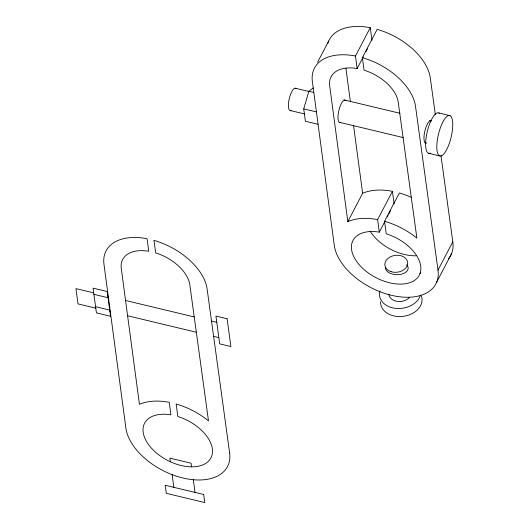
<?xml version="1.0" encoding="UTF-8"?>
<svg xmlns="http://www.w3.org/2000/svg" width="529" height="529" viewBox="0 0 529 529"><rect width="100%" height="100%" fill="white"/><g stroke="black" fill="none" stroke-linecap="round" stroke-linejoin="round"><path stroke-width="0.79" d="M317.969 124.269L305.405 121.26L303.725 108.881L308.87 91.259L313.208 87.92M317.585 62.277L328.681 41.044M440.941 155.433L452.798 241.819L437.999 270.134A56.14 33.472 27.6 0 1 391.222 295.261A56.14 33.472 27.6 0 1 334.268 245.297L312.375 81.625A55.81 33.274 27.6 0 1 355.455 56.008L370.254 27.693A55.81 33.274 27.6 0 0 327.874 43.233M411.483 197.423A56.14 33.472 27.6 0 0 399.342 192.966L384.543 221.281A56.14 33.472 27.6 0 1 416.885 238.136L398.225 102.183A37.103 22.125 27.6 0 0 364.064 70.185L362.372 57.661L377.17 29.346A55.81 33.274 27.6 0 1 430.295 78.001L435.347 114.681M347.831 221.605L362.63 193.297A56.14 33.472 27.6 0 1 392.425 191.313L377.627 219.621A56.14 33.472 27.6 0 0 347.831 221.605L329.666 85.771A37.103 22.125 27.6 0 1 357.148 68.525L363.225 56.914M365.876 51.835L367.397 48.926M384.543 221.281L386.236 233.805A37.427 22.317 27.6 0 1 417.282 278.036A37.427 22.317 27.6 0 1 358.583 263.984A37.427 22.317 27.6 0 1 379.319 232.145L385.013 221.261M387.294 216.903L388.048 215.448M388.808 214L390.706 210.37M419.993 273.632L420.753 272.177M436.65 282.221L451.449 253.907M438.739 112.935L449.914 115.613A20.829 6.507 -76.5 0 1 447.481 147.981A20.829 6.507 -76.5 0 1 436.928 143.729A20.829 6.507 -76.5 0 1 449.914 115.613M308.87 91.259L313.578 92.39M295.156 88.198L309.558 91.649M343.962 99.888L399.977 113.292M429.581 120.381L431.181 120.764M303.725 108.881L316.296 111.89M290.395 110.568L304.797 114.013M339.201 122.252L403.217 137.573M424.82 142.751L426.42 143.134M428.464 153.258L439.639 155.936M227.1 318.762L215.931 316.084L219.694 343.87L230.869 346.548L227.106 318.775M93.719 292.868L75.951 288.616L78.021 303.911L95.789 308.169M107.85 296.253L108.266 296.352M125.552 300.492L194.229 316.931M211.514 321.07L216.778 322.333M93.917 294.329L108.055 297.715M95.59 306.708L109.728 310.093M109.926 311.548L110.31 311.641M127.601 315.78L196.325 332.238M213.617 336.371L218.847 337.628M437.999 270.134L415.51 106.316A55.81 33.274 27.6 0 0 362.345 57.654M370.254 27.693L371.953 40.217M392.425 191.313L394.125 203.837M355.455 56.001L357.148 68.525M377.627 219.621L379.319 232.145M191.571 466.836L191.075 463.212L169.888 458.134L170.384 461.764M193.316 479.73L195.036 492.413M172.13 474.658L173.849 487.341M345.887 68.102L350.377 101.647M353.551 125.38L362.63 193.297M452.798 241.819A56.14 33.472 27.6 0 1 448.632 258.694M426.109 143.022A11.466 3.591 -76.6 0 1 424.886 130.908A11.466 3.591 -76.6 0 1 431.452 120.896M340.478 122.331A11.466 3.571 -76.5 0 1 338.983 110.052A11.466 3.571 -76.5 0 1 345.9 100.761M416.197 255.785A37.427 22.317 27.6 0 1 370.135 231.153M406.609 264.758A11.34 6.652 1.1 0 1 399.448 274.531A11.34 6.652 1.1 0 1 385.535 267.403M421.415 296.002A20.829 15.401 -7.7 0 1 403.554 316.302A20.829 15.401 -7.7 0 1 380.596 301.768M420.489 295.076A20.829 15.401 -7.7 0 1 395.791 308.374A20.829 15.401 -7.7 0 1 379.967 290.917M409.459 297.457A11.466 8.477 -7.7 0 1 396.975 301.358A11.466 8.477 -7.7 0 1 388.828 294.131M430.533 153.066A20.829 6.507 -76.5 0 1 427.022 132.686A20.829 6.507 -76.5 0 1 439.341 113.299M291.148 110.343A11.466 3.584 -76.5 0 1 289.224 98.83A11.466 3.584 -76.5 0 1 296.154 88.693M107.215 291.525L93.078 288.14L96.43 312.897L110.568 316.282L107.215 291.525M203.672 494.483L165.2 485.272L166.291 493.339L204.763 502.55L203.685 494.483M229.606 452.857L207.117 289.039A55.81 33.274 27.6 0 0 153.959 240.384L155.678 252.908A37.103 22.125 27.6 0 1 189.832 284.913L208.492 420.859A56.14 33.472 27.6 0 0 176.15 404.004L177.85 416.528A37.427 22.317 27.6 0 1 208.895 460.766A37.427 22.317 27.6 0 1 150.19 446.707A37.427 22.317 27.6 0 1 170.933 414.868L169.234 402.344A56.14 33.472 27.6 0 0 139.444 404.328L121.273 268.494A37.103 22.125 27.6 0 1 148.761 251.255L147.062 238.731A55.81 33.274 27.6 0 0 103.982 264.348L125.876 428.021A56.14 33.472 27.6 0 0 182.829 477.985A56.14 33.472 27.6 0 0 229.606 452.857M391.083 271.694A11.466 8.477 -7.7 0 0 407.68 262.655A11.466 8.477 -7.7 0 0 390.058 257.028A11.466 8.477 -7.7 0 0 391.083 271.694"/></g></svg>
